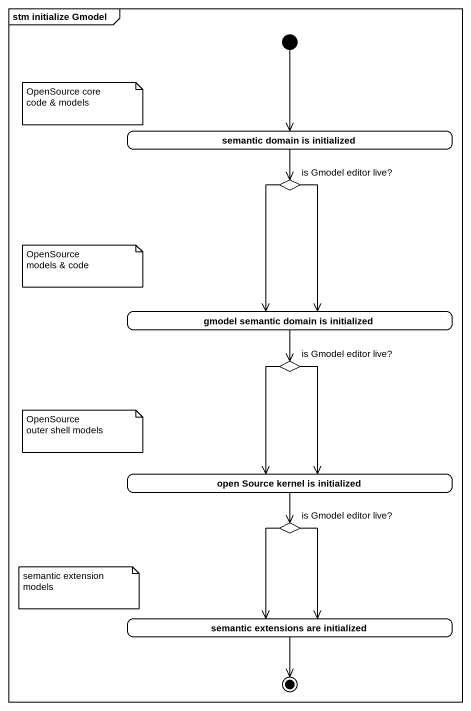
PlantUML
@startuml
mainframe stm initialize Gmodel
hide empty description
state "semantic domain is initialized" as semantic_domain_is
state "is Gmodel editor live?" as is_Gmodel_editor_live <<choice>>
state "gmodel semantic domain is initialized" as gmodel_semantic_domain_is
state "is Gmodel editor live?" as is_Gmodel_editor_live_2 <<choice>>
state "open Source kernel is initialized" as open_Source_kernel_is
state "is Gmodel editor live?" as is_Gmodel_editor_live_3 <<choice>>
state "semantic extensions are initialized" as semantic_extensions_are
[*] --> semantic_domain_is
semantic_domain_is --> is_Gmodel_editor_live
is_Gmodel_editor_live --> gmodel_semantic_domain_is
is_Gmodel_editor_live --> gmodel_semantic_domain_is
gmodel_semantic_domain_is --> is_Gmodel_editor_live_2
is_Gmodel_editor_live_2 --> open_Source_kernel_is
is_Gmodel_editor_live_2 --> open_Source_kernel_is
open_Source_kernel_is --> is_Gmodel_editor_live_3
is_Gmodel_editor_live_3 --> semantic_extensions_are
is_Gmodel_editor_live_3 --> semantic_extensions_are
semantic_extensions_are --> [*]
note as N1
  OpenSource core
  code & models
end note
note as N2
  OpenSource
  models & code
end note
note as N3
  OpenSource
  outer shell models
end note
note as N4
  semantic extension
  models
end note
@enduml
